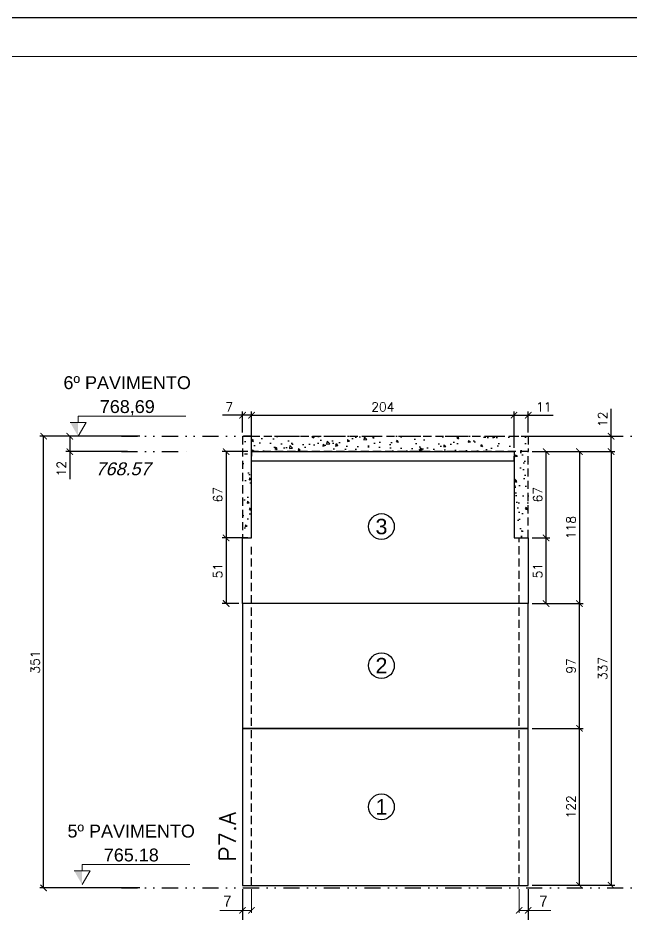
# Model space of a CAD drawing. Extents: x -23436 to 4767, y -4131 to 9755.
# Drawn here: x -18684 to -18207, y 4436 to 5132 of the extents above; entities that cross this region are included whole.
import ezdxf
from ezdxf.enums import TextEntityAlignment as Align

# ---------------------------------------------------------------- set-up
doc = ezdxf.new("R2010")
doc.units = 0
doc.header["$PDMODE"] = 2
doc.header["$PDSIZE"] = 10
doc.linetypes.add('DIVIDE2', pattern=[0.625, 0.25, -0.125, 0, -0.125, 0, -0.125])
doc.linetypes.add('HIDDEN', pattern=[9.525, 6.35, -3.175])
doc.layers.get('0').update_dxf_attribs({"lineweight": 13})
doc.layers.get('Defpoints').update_dxf_attribs({"lineweight": 13})
for name, color, linetype, lineweight in [('A-GENM', 7, 'Continuous', 18), ('FOLHA MB', 7, 'Continuous', 13), ('Sarr 2.2x7', 40, 'Continuous', 9), ('Texto Seção', 7, 'Continuous', 15)]:
    doc.layers.add(name, color=color, linetype=linetype, lineweight=lineweight)
for name, color, linetype in [('Concreto', 250, 'HIDDEN'), ('Cota', 4, 'Continuous'), ('MB Logo', 254, 'Continuous'), ('Nível', 160, 'Continuous'), ('Painéis', 30, 'Continuous'), ('Romaneio', 10, 'Continuous'), ('Sarrafo de Pressão', 42, 'HIDDEN'), ('Texto Nível', 251, 'Continuous')]:
    doc.layers.add(name, color=color, linetype=linetype)
doc.layers.add('Laje_Perimetro', color=7, linetype='Continuous', plot=False)
doc.styles.add('ARIAL', font='arial.ttf', dxfattribs={"oblique": 15, "height": 25})
doc.styles.add('REGUA-120', font='ROMANS.shx', dxfattribs={"height": 15})
doc.styles.add('ROMANS', font='romans.shx')
doc.styles.add('ROMAS860', font='ROMAS860.SHX')
doc.dimstyles.new('cotas', dxfattribs={"dimtxt": 8.5, "dimasz": 5, "dimexe": 2, "dimexo": 3, "dimgap": 3, "dimtad": 1, "dimdec": 1, "dimzin": 9, "dimdsep": 46, "dimtxsty": 'ROMAS860', "dimblk": 'ARCHTICK', "dimcen": 0, "dimclrd": 4, "dimclre": 4, "dimclrt": 1, "dimadec": 0, "dimazin": 2, "dimtfac": 1, "dimtdec": 1, "dimtix": 1, "dimtmove": 0, "dimatfit": 2, "dimldrblk": 'OBLIQUE', "dimfxl": 0, "dimtolj": 1, "dimtzin": 0, "dimlwd": 13, "dimlwe": 13, "dimarcsym": 0})
doc.dimstyles.new('PAINEL', dxfattribs={"dimtxt": 7, "dimasz": 5, "dimexe": 3, "dimexo": 3, "dimgap": 3, "dimtad": 1, "dimdec": 1, "dimzin": 12, "dimdsep": 46, "dimtxsty": 'ROMANS', "dimblk": 'ARCHTICK', "dimcen": 0, "dimclrd": 4, "dimclre": 4, "dimclrt": 1, "dimadec": 1, "dimazin": 3, "dimtfac": 1, "dimtdec": 1, "dimtmove": 0, "dimatfit": 3, "dimldrblk": 'OBLIQUE', "dimfxl": 0, "dimtolj": 1, "dimtzin": 12, "dimarcsym": 0})
pattern_1 = [(320, (1585, 0), (-1.593909, -18.218467), [1.905, -20.955]), (265, (1585, 0), (19.105685, 3.524342), [1.524, -16.764058]), (10.45144, (1584.867, -1.518), (17.511775, -14.694125), [1.619001, -17.809024]), (316.1842, (1590.08, 0), (-4.204233, -27.107904), [2.8575, -31.4325]), (6.63556, (1589.73, -2.26), (24.742612, -23.740413), [2.428502, -26.71356]), (261.18415, (1590.08, 0), (24.742612, -23.740413), [2.285997, -25.145973]), (291, (1588.81, -2.54), (-10.22652, -15.161439), [1.905, -20.955]), (236, (1588.81, -2.54), (18.418797, -6.180203), [1.524, -16.764]), (341.451445, (1587.958, -3.803), (8.192277, -21.341642), [1.619001, -17.808994]), (307.5, (1585, 0), (8.4555039, -0.3088603), [0, -16.5608, 0, -17.018, 0, -16.8275]), (277.5, (1585, 0), (10.0180575, -6.6819663), [0, -9.7028, 0, -16.1798, 0, -6.4135]), (237.5, (1585, 5.664), (-0.5728744, -13.5590595), [0, -6.35, 0, -19.812, 0, -26.289]), (227.5, (1585, 8.204), (2.542649, -14.812918), [0, -8.255, 0, -13.1572, 0, -18.669])]

# ---------------------------------------------------------------- blocks, each defined once
blk = doc.blocks.new('A$C169d8357')
at = {"layer": 'FOLHA MB', "color": 1}
for points in [[(0, 1199.94), (0, 149.94), (1485.02, 149.94), (1485.02, 1199.94)], [(70, 1169.94), (70, 179.94), (1455.02, 179.94), (1455.02, 1169.94)]]:
    blk.add_lwpolyline(points, close=True, dxfattribs=at)
blk = doc.blocks.new('_ArchTick')
at = {"color": 0, "linetype": 'ByBlock', "const_width": 0.15}
blk.add_lwpolyline([(-0.5, -0.5), (0.5, 0.5)], dxfattribs=at)
blk = doc.blocks.new('*D1691')
at = {"layer": 'Cota', "color": 4, "lineweight": -2, "transparency": 16777216}
for p, q in [((-18283.98, 4580.21), (-18244.2, 4580.21)), ((-18247.2, 4458.21), (-18247.2, 4580.21)), ((-18283.98, 4458.21), (-18244.2, 4458.21))]:
    blk.add_line(p, q, dxfattribs=at)
at = {"layer": 'Defpoints', "color": 0, "transparency": 16777216}
for p in [(-18286.98, 4580.21), (-18247.2, 4580.21), (-18286.98, 4458.21)]:
    blk.add_point(p, dxfattribs=at)
at = {"layer": 'Cota', "color": 4, "lineweight": -2, "transparency": 16777216, "xscale": 5, "yscale": 5, "zscale": 5}
for p, rotation in [((-18247.2, 4580.21), 90), ((-18247.2, 4458.21), 270)]:
    blk.add_blockref('_ArchTick', p, dxfattribs=dict(at, rotation=rotation))
at = {"layer": 'Cota', "color": 1, "transparency": 16777216, "insert": (-18253.7, 4519.21), "char_height": 7, "attachment_point": 5, "rotation": 90, "style": 'ROMANS'}
blk.add_mtext('\\A1;122', dxfattribs=at)
blk = doc.blocks.new('_OBLIQUE')
at = {"color": 0, "linetype": 'ByBlock', "lineweight": -2}
for p, q in [((0, 0), (-1, 0)), ((-0.5, -0.5), (0.5, 0.5))]:
    blk.add_line(p, q, dxfattribs=at)
blk = doc.blocks.new('*D1692')
at = {"layer": 'Cota', "color": 4, "lineweight": -2, "transparency": 16777216}
for p, q in [((-18283.98, 4677.21), (-18244.2, 4677.21)), ((-18247.2, 4580.21), (-18247.2, 4677.21)), ((-18283.98, 4580.21), (-18244.2, 4580.21))]:
    blk.add_line(p, q, dxfattribs=at)
at = {"layer": 'Defpoints', "color": 0, "transparency": 16777216}
for p in [(-18286.98, 4677.21), (-18247.2, 4677.21), (-18286.98, 4580.21)]:
    blk.add_point(p, dxfattribs=at)
at = {"layer": 'Cota', "color": 4, "lineweight": -2, "transparency": 16777216, "xscale": 5, "yscale": 5, "zscale": 5}
for p, rotation in [((-18247.2, 4677.21), 90), ((-18247.2, 4580.21), 270)]:
    blk.add_blockref('_ArchTick', p, dxfattribs=dict(at, rotation=rotation))
at = {"layer": 'Cota', "color": 1, "transparency": 16777216, "insert": (-18253.7, 4628.71), "char_height": 7, "attachment_point": 5, "rotation": 90, "style": 'ROMANS'}
blk.add_mtext('\\A1;97', dxfattribs=at)
blk = doc.blocks.new('*D1693')
at = {"layer": 'Cota', "color": 4, "lineweight": 13, "transparency": 16777216}
for p, q in [((-18508.98, 4455.21), (-18508.98, 4436.73)), ((-18501.98, 4455.21), (-18501.98, 4436.73)), ((-18508.98, 4438.73), (-18526.65, 4438.73)), ((-18501.98, 4438.73), (-18508.98, 4438.73))]:
    blk.add_line(p, q, dxfattribs=at)
at = {"layer": 'Defpoints', "color": 0, "transparency": 16777216}
for p in [(-18508.98, 4458.21), (-18501.98, 4458.21), (-18508.98, 4438.73)]:
    blk.add_point(p, dxfattribs=at)
at = {"layer": 'Cota', "color": 4, "lineweight": 13, "transparency": 16777216, "xscale": 5, "yscale": 5, "zscale": 5, "rotation": 180}
blk.add_blockref('_ArchTick', (-18508.98, 4438.73), dxfattribs=at)
at = {"layer": 'Cota', "color": 4, "lineweight": 13, "transparency": 16777216, "xscale": 5, "yscale": 5, "zscale": 5}
blk.add_blockref('_ArchTick', (-18501.98, 4438.73), dxfattribs=at)
at = {"layer": 'Cota', "color": 1, "transparency": 16777216, "insert": (-18520.82, 4445.98), "char_height": 8.5, "attachment_point": 5, "style": 'ROMAS860'}
blk.add_mtext('\\A1;7', dxfattribs=at)
blk = doc.blocks.new('*D1694')
at = {"layer": 'Cota', "color": 4, "lineweight": 13, "transparency": 16777216}
for p, q in [((-18293.98, 4455.21), (-18293.98, 4436.73)), ((-18286.98, 4455.21), (-18286.98, 4436.73)), ((-18293.98, 4438.73), (-18286.98, 4438.73)), ((-18286.98, 4438.73), (-18269.32, 4438.73))]:
    blk.add_line(p, q, dxfattribs=at)
at = {"layer": 'Defpoints', "color": 0, "transparency": 16777216}
for p in [(-18293.98, 4458.21), (-18286.98, 4458.21), (-18286.98, 4438.73)]:
    blk.add_point(p, dxfattribs=at)
at = {"layer": 'Cota', "color": 4, "lineweight": 13, "transparency": 16777216, "xscale": 5, "yscale": 5, "zscale": 5, "rotation": 180}
blk.add_blockref('_ArchTick', (-18293.98, 4438.73), dxfattribs=at)
at = {"layer": 'Cota', "color": 4, "lineweight": 13, "transparency": 16777216, "xscale": 5, "yscale": 5, "zscale": 5}
blk.add_blockref('_ArchTick', (-18286.98, 4438.73), dxfattribs=at)
at = {"layer": 'Cota', "color": 1, "transparency": 16777216, "insert": (-18275.15, 4445.98), "char_height": 8.5, "attachment_point": 5, "style": 'ROMAS860'}
blk.add_mtext('\\A1;7', dxfattribs=at)
blk = doc.blocks.new('*D1695')
at = {"layer": 'Cota', "color": 4, "lineweight": -2, "transparency": 16777216}
for p, q in [((-18508.98, 4455.21), (-18508.98, 4401.03)), ((-18286.98, 4455.21), (-18286.98, 4401.03)), ((-18508.98, 4404.03), (-18286.98, 4404.03))]:
    blk.add_line(p, q, dxfattribs=at)
at = {"layer": 'Defpoints', "color": 0, "transparency": 16777216}
for p in [(-18508.98, 4458.21), (-18286.98, 4458.21), (-18286.98, 4404.03)]:
    blk.add_point(p, dxfattribs=at)
at = {"layer": 'Cota', "color": 4, "lineweight": -2, "transparency": 16777216, "xscale": 5, "yscale": 5, "zscale": 5, "rotation": 180}
blk.add_blockref('_ArchTick', (-18508.98, 4404.03), dxfattribs=at)
at = {"layer": 'Cota', "color": 4, "lineweight": -2, "transparency": 16777216, "xscale": 5, "yscale": 5, "zscale": 5}
blk.add_blockref('_ArchTick', (-18286.98, 4404.03), dxfattribs=at)
at = {"layer": 'Cota', "color": 1, "transparency": 16777216, "insert": (-18397.98, 4410.53), "char_height": 7, "attachment_point": 5, "style": 'ROMANS'}
blk.add_mtext('\\A1;222', dxfattribs=at)
blk = doc.blocks.new('*D1696')
at = {"layer": 'Cota', "color": 4, "lineweight": -2, "transparency": 16777216}
for p, q in [((-18283.98, 4795.21), (-18219.64, 4795.21)), ((-18222.64, 4795.21), (-18222.64, 4458.21)), ((-18283.98, 4458.21), (-18219.64, 4458.21))]:
    blk.add_line(p, q, dxfattribs=at)
at = {"layer": 'Defpoints', "color": 0, "transparency": 16777216}
for p in [(-18286.98, 4795.21), (-18286.98, 4458.21), (-18222.64, 4458.21)]:
    blk.add_point(p, dxfattribs=at)
at = {"layer": 'Cota', "color": 4, "lineweight": -2, "transparency": 16777216, "xscale": 5, "yscale": 5, "zscale": 5}
for p, rotation in [((-18222.64, 4795.21), 90), ((-18222.64, 4458.21), 270)]:
    blk.add_blockref('_ArchTick', p, dxfattribs=dict(at, rotation=rotation))
at = {"layer": 'Cota', "color": 1, "transparency": 16777216, "insert": (-18229.14, 4626.71), "char_height": 7, "attachment_point": 5, "rotation": 90, "style": 'ROMANS'}
blk.add_mtext('\\A1;337', dxfattribs=at)
blk = doc.blocks.new('*D1791')
at = {"layer": 'A-GENM', "color": 4, "lineweight": -2, "transparency": 16777216}
for p, q in [((-18283.98, 4728.21), (-18270.09, 4728.21)), ((-18273.09, 4677.21), (-18273.09, 4728.21)), ((-18283.98, 4677.21), (-18270.09, 4677.21))]:
    blk.add_line(p, q, dxfattribs=at)
at = {"layer": 'Defpoints', "color": 0, "transparency": 16777216}
for p in [(-18286.98, 4728.21), (-18273.09, 4728.21), (-18286.98, 4677.21)]:
    blk.add_point(p, dxfattribs=at)
at = {"layer": 'A-GENM', "color": 4, "lineweight": -2, "transparency": 16777216, "xscale": 5, "yscale": 5, "zscale": 5}
for p, rotation in [((-18273.09, 4728.21), 90), ((-18273.09, 4677.21), 270)]:
    blk.add_blockref('_ArchTick', p, dxfattribs=dict(at, rotation=rotation))
at = {"layer": 'A-GENM', "color": 1, "transparency": 16777216, "insert": (-18279.59, 4702.71), "char_height": 7, "attachment_point": 5, "rotation": 90, "style": 'ROMANS'}
blk.add_mtext('\\A1;51', dxfattribs=at)
blk = doc.blocks.new('*D1792')
at = {"layer": 'A-GENM', "color": 4, "lineweight": -2, "transparency": 16777216}
for p, q in [((-18222.64, 4807.21), (-18222.64, 4828.54)), ((-18283.98, 4807.21), (-18219.64, 4807.21)), ((-18222.64, 4795.21), (-18222.64, 4807.21)), ((-18283.98, 4795.21), (-18219.64, 4795.21))]:
    blk.add_line(p, q, dxfattribs=at)
at = {"layer": 'Defpoints', "color": 0, "transparency": 16777216}
for p in [(-18286.98, 4807.21), (-18222.64, 4807.21), (-18286.98, 4795.21)]:
    blk.add_point(p, dxfattribs=at)
at = {"layer": 'A-GENM', "color": 4, "lineweight": -2, "transparency": 16777216, "xscale": 5, "yscale": 5, "zscale": 5}
for p, rotation in [((-18222.64, 4807.21), 90), ((-18222.64, 4795.21), 270)]:
    blk.add_blockref('_ArchTick', p, dxfattribs=dict(at, rotation=rotation))
at = {"layer": 'A-GENM', "color": 1, "transparency": 16777216, "insert": (-18229.14, 4820.37), "char_height": 7, "attachment_point": 5, "rotation": 90, "style": 'ROMANS'}
blk.add_mtext('\\A1;12', dxfattribs=at)
blk = doc.blocks.new('*D1793')
at = {"layer": 'Cota', "color": 4, "lineweight": -2, "transparency": 16777216}
for p, q in [((-18588.81, 4807.21), (-18666.61, 4807.21)), ((-18663.61, 4456.21), (-18663.61, 4807.21)), ((-18588.81, 4456.21), (-18666.61, 4456.21))]:
    blk.add_line(p, q, dxfattribs=at)
at = {"layer": 'Defpoints', "color": 0, "transparency": 16777216}
for p in [(-18663.61, 4807.21), (-18585.81, 4807.21), (-18585.81, 4456.21)]:
    blk.add_point(p, dxfattribs=at)
at = {"layer": 'Cota', "color": 4, "lineweight": -2, "transparency": 16777216, "xscale": 5, "yscale": 5, "zscale": 5}
for p, rotation in [((-18663.61, 4807.21), 90), ((-18663.61, 4456.21), 270)]:
    blk.add_blockref('_ArchTick', p, dxfattribs=dict(at, rotation=rotation))
at = {"layer": 'Cota', "color": 1, "transparency": 16777216, "insert": (-18670.11, 4631.71), "char_height": 7, "attachment_point": 5, "rotation": 90, "style": 'ROMANS'}
blk.add_mtext('\\A1;351', dxfattribs=at)
blk = doc.blocks.new('*D1794')
at = {"layer": 'Cota', "color": 4, "lineweight": -2, "transparency": 16777216}
for p, q in [((-18598.27, 4807.21), (-18646.23, 4807.21)), ((-18643.23, 4807.21), (-18643.23, 4795.21)), ((-18598.27, 4795.21), (-18646.23, 4795.21)), ((-18643.23, 4795.21), (-18643.23, 4773.87))]:
    blk.add_line(p, q, dxfattribs=at)
at = {"layer": 'Defpoints', "color": 0, "transparency": 16777216}
for p in [(-18595.27, 4807.21), (-18643.23, 4795.21), (-18595.27, 4795.21)]:
    blk.add_point(p, dxfattribs=at)
at = {"layer": 'Cota', "color": 4, "lineweight": -2, "transparency": 16777216, "xscale": 5, "yscale": 5, "zscale": 5}
for p, rotation in [((-18643.23, 4807.21), 90), ((-18643.23, 4795.21), 270)]:
    blk.add_blockref('_ArchTick', p, dxfattribs=dict(at, rotation=rotation))
at = {"layer": 'Cota', "color": 1, "transparency": 16777216, "insert": (-18649.73, 4782.04), "char_height": 7, "attachment_point": 5, "rotation": 90, "style": 'ROMANS'}
blk.add_mtext('\\A1;12', dxfattribs=at)
blk = doc.blocks.new('*D1082')
at = {"layer": 'Cota', "color": 4, "lineweight": -2, "transparency": 16777216}
for p, q in [((-18283.98, 4795.21), (-18270.09, 4795.21)), ((-18273.09, 4728.21), (-18273.09, 4795.21)), ((-18283.98, 4728.21), (-18270.09, 4728.21))]:
    blk.add_line(p, q, dxfattribs=at)
at = {"layer": 'Defpoints', "color": 0, "transparency": 16777216}
for p in [(-18286.98, 4795.21), (-18273.09, 4795.21), (-18286.98, 4728.21)]:
    blk.add_point(p, dxfattribs=at)
at = {"layer": 'Cota', "color": 4, "lineweight": -2, "transparency": 16777216, "xscale": 5, "yscale": 5, "zscale": 5}
for p, rotation in [((-18273.09, 4795.21), 90), ((-18273.09, 4728.21), 270)]:
    blk.add_blockref('_ArchTick', p, dxfattribs=dict(at, rotation=rotation))
at = {"layer": 'Cota', "color": 1, "transparency": 16777216, "insert": (-18279.59, 4761.71), "char_height": 7, "attachment_point": 5, "rotation": 90, "style": 'ROMANS'}
blk.add_mtext('\\A1;67', dxfattribs=at)
blk = doc.blocks.new('*D1083')
at = {"layer": 'Cota', "color": 4, "lineweight": -2, "transparency": 16777216}
for p, q in [((-18283.98, 4795.21), (-18244.2, 4795.21)), ((-18247.2, 4795.21), (-18247.2, 4677.21)), ((-18283.98, 4677.21), (-18244.2, 4677.21))]:
    blk.add_line(p, q, dxfattribs=at)
at = {"layer": 'Defpoints', "color": 0, "transparency": 16777216}
for p in [(-18286.98, 4795.21), (-18286.98, 4677.21), (-18247.2, 4677.21)]:
    blk.add_point(p, dxfattribs=at)
at = {"layer": 'Cota', "color": 4, "lineweight": -2, "transparency": 16777216, "xscale": 5, "yscale": 5, "zscale": 5}
for p, rotation in [((-18247.2, 4795.21), 90), ((-18247.2, 4677.21), 270)]:
    blk.add_blockref('_ArchTick', p, dxfattribs=dict(at, rotation=rotation))
at = {"layer": 'Cota', "color": 1, "transparency": 16777216, "insert": (-18253.7, 4736.21), "char_height": 7, "attachment_point": 5, "rotation": 90, "style": 'ROMANS'}
blk.add_mtext('\\A1;118', dxfattribs=at)
blk = doc.blocks.new('*D1084')
at = {"layer": 'Cota', "color": 4, "lineweight": -2, "transparency": 16777216}
for p, q in [((-18508.98, 4810.21), (-18508.98, 4826.47)), ((-18501.98, 4798.21), (-18501.98, 4826.47)), ((-18508.98, 4823.47), (-18524.65, 4823.47)), ((-18501.98, 4823.47), (-18508.98, 4823.47))]:
    blk.add_line(p, q, dxfattribs=at)
at = {"layer": 'Defpoints', "color": 0, "transparency": 16777216}
for p in [(-18508.98, 4823.47), (-18508.98, 4807.21), (-18501.98, 4795.21)]:
    blk.add_point(p, dxfattribs=at)
at = {"layer": 'Cota', "color": 4, "lineweight": -2, "transparency": 16777216, "xscale": 5, "yscale": 5, "zscale": 5, "rotation": 180}
blk.add_blockref('_ArchTick', (-18508.98, 4823.47), dxfattribs=at)
at = {"layer": 'Cota', "color": 4, "lineweight": -2, "transparency": 16777216, "xscale": 5, "yscale": 5, "zscale": 5}
blk.add_blockref('_ArchTick', (-18501.98, 4823.47), dxfattribs=at)
at = {"layer": 'Cota', "color": 1, "transparency": 16777216, "insert": (-18519.32, 4829.97), "char_height": 7, "attachment_point": 5, "style": 'ROMANS'}
blk.add_mtext('\\A1;7', dxfattribs=at)
blk = doc.blocks.new('*D1085')
at = {"layer": 'Cota', "color": 4, "lineweight": -2, "transparency": 16777216}
for p, q in [((-18504.98, 4795.21), (-18524.72, 4795.21)), ((-18521.72, 4795.21), (-18521.72, 4728.21)), ((-18504.98, 4728.21), (-18524.72, 4728.21))]:
    blk.add_line(p, q, dxfattribs=at)
at = {"layer": 'Defpoints', "color": 0, "transparency": 16777216}
for p in [(-18501.98, 4795.21), (-18521.72, 4728.21), (-18501.98, 4728.21)]:
    blk.add_point(p, dxfattribs=at)
at = {"layer": 'Cota', "color": 4, "lineweight": -2, "transparency": 16777216, "xscale": 5, "yscale": 5, "zscale": 5}
for p, rotation in [((-18521.72, 4795.21), 90), ((-18521.72, 4728.21), 270)]:
    blk.add_blockref('_ArchTick', p, dxfattribs=dict(at, rotation=rotation))
at = {"layer": 'Cota', "color": 1, "transparency": 16777216, "insert": (-18528.22, 4761.71), "char_height": 7, "attachment_point": 5, "rotation": 90, "style": 'ROMANS'}
blk.add_mtext('\\A1;67', dxfattribs=at)
blk = doc.blocks.new('*D1086')
at = {"layer": 'Cota', "color": 4, "lineweight": -2, "transparency": 16777216}
for p, q in [((-18511.98, 4728.21), (-18524.72, 4728.21)), ((-18521.72, 4728.21), (-18521.72, 4677.21)), ((-18511.98, 4677.21), (-18524.72, 4677.21))]:
    blk.add_line(p, q, dxfattribs=at)
at = {"layer": 'Defpoints', "color": 0, "transparency": 16777216}
for p in [(-18508.98, 4728.21), (-18521.72, 4677.21), (-18508.98, 4677.21)]:
    blk.add_point(p, dxfattribs=at)
at = {"layer": 'Cota', "color": 4, "lineweight": -2, "transparency": 16777216, "xscale": 5, "yscale": 5, "zscale": 5}
for p, rotation in [((-18521.72, 4728.21), 90), ((-18521.72, 4677.21), 270)]:
    blk.add_blockref('_ArchTick', p, dxfattribs=dict(at, rotation=rotation))
at = {"layer": 'Cota', "color": 1, "transparency": 16777216, "insert": (-18528.22, 4702.71), "char_height": 7, "attachment_point": 5, "rotation": 90, "style": 'ROMANS'}
blk.add_mtext('\\A1;51', dxfattribs=at)
blk = doc.blocks.new('*D1087')
at = {"layer": 'Cota', "color": 4, "lineweight": -2, "transparency": 16777216}
for p, q in [((-18297.98, 4798.21), (-18297.98, 4826.53)), ((-18286.98, 4810.21), (-18286.98, 4826.53)), ((-18297.98, 4823.53), (-18286.98, 4823.53)), ((-18286.98, 4823.53), (-18267.65, 4823.53))]:
    blk.add_line(p, q, dxfattribs=at)
at = {"layer": 'Defpoints', "color": 0, "transparency": 16777216}
for p in [(-18286.98, 4823.53), (-18286.98, 4807.21), (-18297.98, 4795.21)]:
    blk.add_point(p, dxfattribs=at)
at = {"layer": 'Cota', "color": 4, "lineweight": -2, "transparency": 16777216, "xscale": 5, "yscale": 5, "zscale": 5, "rotation": 180}
blk.add_blockref('_ArchTick', (-18297.98, 4823.53), dxfattribs=at)
at = {"layer": 'Cota', "color": 4, "lineweight": -2, "transparency": 16777216, "xscale": 5, "yscale": 5, "zscale": 5}
blk.add_blockref('_ArchTick', (-18286.98, 4823.53), dxfattribs=at)
at = {"layer": 'Cota', "color": 1, "transparency": 16777216, "insert": (-18274.82, 4830.03), "char_height": 7, "attachment_point": 5, "style": 'ROMANS'}
blk.add_mtext('\\A1;11', dxfattribs=at)
blk = doc.blocks.new('*D1088')
at = {"layer": 'Cota', "color": 4, "lineweight": -2, "transparency": 16777216}
for p, q in [((-18501.98, 4810.21), (-18501.98, 4826.53)), ((-18297.98, 4810.21), (-18297.98, 4826.53)), ((-18501.98, 4823.53), (-18297.98, 4823.53))]:
    blk.add_line(p, q, dxfattribs=at)
at = {"layer": 'Defpoints', "color": 0, "transparency": 16777216}
for p in [(-18297.98, 4823.53), (-18501.98, 4807.21), (-18297.98, 4807.21)]:
    blk.add_point(p, dxfattribs=at)
at = {"layer": 'Cota', "color": 4, "lineweight": -2, "transparency": 16777216, "xscale": 5, "yscale": 5, "zscale": 5, "rotation": 180}
blk.add_blockref('_ArchTick', (-18501.98, 4823.53), dxfattribs=at)
at = {"layer": 'Cota', "color": 4, "lineweight": -2, "transparency": 16777216, "xscale": 5, "yscale": 5, "zscale": 5}
blk.add_blockref('_ArchTick', (-18297.98, 4823.53), dxfattribs=at)
at = {"layer": 'Cota', "color": 1, "transparency": 16777216, "insert": (-18399.98, 4830.03), "char_height": 7, "attachment_point": 5, "style": 'ROMANS'}
blk.add_mtext('\\A1;204', dxfattribs=at)

msp = doc.modelspace()

# ---------------------------------------------------------------- hatches: boundary and pattern name
at = {"layer": 'Concreto'}
h = msp.add_hatch(dxfattribs=at)
h.set_pattern_fill('AR-CONC', color=256, scale=0.1, angle=-90)
h.set_pattern_definition([(320, (-3174.091, 11546.015), (-1.593909, -18.218467), [1.905, -20.955]), (265, (-3174.091, 11546.015), (19.105685, 3.524342), [1.524, -16.764058]), (10.45144, (-3174.224, 11544.496), (17.511775, -14.694125), [1.619, -17.809024]), (316.1842, (-3169.011, 11546.015), (-4.204233, -27.107904), [2.8575, -31.4325]), (6.63556, (-3169.362, 11543.756), (24.742612, -23.740413), [2.428502, -26.71356]), (261.18415, (-3169.01, 11546.015), (24.742612, -23.740413), [2.285997, -25.145973]), (291, (-3170.281, 11543.475), (-10.22652, -15.161439), [1.905, -20.955]), (236, (-3170.281, 11543.475), (18.418797, -6.180203), [1.524, -16.764]), (341.45145, (-3171.133, 11542.211), (8.192277, -21.341642), [1.619, -17.808994]), (307.5, (-3174.091, 11546.0145), (8.455504, -0.3088603), [0, -16.5608, 0, -17.018, 0, -16.8275]), (277.5, (-3174.091, 11546.0145), (10.0180575, -6.6819663), [0, -9.7028, 0, -16.1798, 0, -6.4135]), (237.5, (-3174.091, 11551.679), (-0.5728744, -13.5590595), [0, -6.35, 0, -19.812, 0, -26.289]), (227.5, (-3174.091, 11554.219), (2.542649, -14.812918), [0, -8.255, 0, -13.1572, 0, -18.669])])
h.paths.add_polyline_path([(-18508.982, 4728.207), (-18501.982, 4728.207), (-18501.982, 4807.207), (-18508.982, 4807.207)])
h = msp.add_hatch(dxfattribs=at)
h.set_pattern_fill('AR-CONC', color=256, scale=0.1, angle=-90)
h.set_pattern_definition(pattern_1)
h.paths.add_polyline_path([(-18286.982, 4795.207), (-18501.982, 4795.207), (-18501.982, 4807.207), (-18286.982, 4807.207)])
h = msp.add_hatch(dxfattribs=at)
h.set_pattern_fill('AR-CONC', color=256, scale=0.1, angle=-90)
h.set_pattern_definition(pattern_1)
h.paths.add_polyline_path([(-18297.982, 4728.207), (-18286.982, 4728.207), (-18286.982, 4795.207), (-18297.982, 4795.207)])
at = {"layer": 'Sarr 2.2x7'}
h = msp.add_hatch(color=0, dxfattribs=at)
h.dxf.hatch_style = 1
h.paths.add_polyline_path([(-18636.757, 4817.891), (-18642.925, 4817.891), (-18636.757, 4807.207)])
h = msp.add_hatch(color=0, dxfattribs=at)
h.dxf.hatch_style = 1
h.paths.add_polyline_path([(-18633.643, 4469.43), (-18639.812, 4469.43), (-18633.643, 4458.746)])

# ---------------------------------------------------------------- linework, layer by layer
at = {"color": 0}
for p, q in [((-18642.925, 4817.891), (-18630.588, 4817.891)), ((-18636.757, 4807.207), (-18630.588, 4817.891)), ((-18639.812, 4469.43), (-18627.475, 4469.43)), ((-18633.643, 4458.746), (-18627.475, 4469.43))]:
    msp.add_line(p, q, dxfattribs=at)
for points in [[(-18636.757, 4817.891), (-18636.757, 4822.901), (-18553.019, 4822.901)], [(-18633.643, 4469.43), (-18633.643, 4474.44), (-18549.906, 4474.44)]]:
    msp.add_lwpolyline(points, dxfattribs=at)
at = {"layer": 'Concreto'}
for points in [[(-18508.982, 4728.207), (-18501.982, 4728.207), (-18501.982, 4807.207), (-18508.982, 4807.207)], [(-18286.982, 4795.207), (-18501.982, 4795.207), (-18501.982, 4807.207), (-18286.982, 4807.207)], [(-18297.982, 4728.207), (-18286.982, 4728.207), (-18286.982, 4795.207), (-18297.982, 4795.207)]]:
    msp.add_lwpolyline(points, close=True, dxfattribs=at)
at = {"layer": 'Laje_Perimetro'}
msp.add_lwpolyline([(-17606.377, 5132.259), (-19091.397, 5132.259), (-19091.397, 4082.259), (-17606.377, 4082.259)], close=True, dxfattribs=at)
at = {"layer": 'Nível', "linetype": 'DIVIDE2', "ltscale": 50}
for p, q in [((-18603.044, 4807.207), (-17655.117, 4807.207)), ((-18603.044, 4795.207), (-18549.335, 4795.207)), ((-18603.044, 4456.207), (-17655.117, 4456.207))]:
    msp.add_line(p, q, dxfattribs=at)
at = {"layer": 'Painéis', "color": 32, "true_color": 0xcd6928}
for points in [[(-18508.982, 4677.207), (-18508.982, 4728.207), (-18501.982, 4728.207), (-18501.982, 4795.207), (-18297.982, 4795.207), (-18297.982, 4728.207), (-18286.982, 4728.207), (-18286.982, 4677.207)], [(-18508.982, 4580.207), (-18286.982, 4580.207), (-18286.982, 4677.207), (-18508.982, 4677.207)], [(-18508.982, 4458.207), (-18286.982, 4458.207), (-18286.982, 4580.207), (-18508.982, 4580.207)]]:
    msp.add_lwpolyline(points, close=True, dxfattribs=at)
at = {"layer": 'Romaneio'}
for centre in [(-18401.047, 4737.027), (-18401.047, 4628.934), (-18401.047, 4519.207)]:
    msp.add_circle(centre, 10, dxfattribs=at)
at = {"layer": 'Sarrafo de Pressão'}
for p, q in [((-18293.982, 4458.207), (-18293.982, 4728.207)), ((-18501.982, 4458.207), (-18501.982, 4721.207))]:
    msp.add_line(p, q, dxfattribs=at)
at = {"layer": 'Texto Nível', "color": 50}
for p, q in [((-18501.982, 4795.207), (-18501.982, 4791.707)), ((-18501.982, 4795.207), (-18297.982, 4795.207)), ((-18501.982, 4788.207), (-18501.982, 4791.707)), ((-18297.982, 4795.207), (-18297.982, 4791.707)), ((-18297.982, 4788.207), (-18297.982, 4791.707)), ((-18501.982, 4788.207), (-18297.982, 4788.207))]:
    msp.add_line(p, q, dxfattribs=at)

# ---------------------------------------------------------------- block references
at = {"layer": 'MB Logo'}
msp.add_blockref('A$C169d8357', (-19091.397, 3932.321), dxfattribs=at)

# ---------------------------------------------------------------- texts
at = {"layer": 'Romaneio', "color": 0, "style": 'ARIAL'}
for s, p in [('3', (-18401.047, 4737.027)), ('2', (-18401.047, 4628.934)), ('1', (-18401.047, 4519.207))]:
    msp.add_text(s, height=12, dxfattribs=at).set_placement(p, align=Align.MIDDLE_CENTER)
at = {"layer": 'Texto Nível', "style": 'ARIAL'}
for s, p in [('6º PAVIMENTO', (-18549.132, 4843.83)), ('768,69', (-18577.194, 4825.238)), ('5º PAVIMENTO', (-18546.019, 4495.368)), ('765.18', (-18574.081, 4476.777))]:
    msp.add_text(s, height=10, dxfattribs=at).set_placement(p, align=Align.RIGHT)
at = {"layer": 'Texto Nível', "insert": (-18623.305, 4786.856), "char_height": 10, "width": 56.46591, "attachment_point": 1, "line_spacing_factor": 1.049215, "style": 'ARIAL'}
msp.add_mtext('768.57', dxfattribs=at)
at = {"layer": 'Texto Seção', "insert": (-18514.261, 4476.675), "char_height": 13, "width": 285.32988, "attachment_point": 7, "rotation": 90, "style": 'REGUA-120'}
msp.add_mtext('P7.A', dxfattribs=at)

# ---------------------------------------------------------------- dimensions: what is measured, and where the dimension line sits
at = {"layer": 'A-GENM', "color": 6}
for base, p1, p2, picture, middle in [((-18222.644, 4807.207), (-18286.982, 4795.207), (-18286.982, 4807.207), '*D1792', (-18229.144, 4820.374)), ((-18273.091, 4728.207), (-18286.982, 4677.207), (-18286.982, 4728.207), '*D1791', (-18279.591, 4702.707))]:
    dim = msp.add_linear_dim(base=base, p1=p1, p2=p2, angle=90, dimstyle='PAINEL', override={"dimarcsym": 2}, dxfattribs=at)
    dim.commit()
    dim.dimension.update_dxf_attribs({"geometry": picture, "text_midpoint": middle})
at = {"layer": 'Cota', "color": 2}
for base, p1, p2, picture, middle in [((-18508.982, 4823.465), (-18501.982, 4795.207), (-18508.982, 4807.207), '*D1084', (-18519.315, 4829.965)), ((-18297.982, 4823.529), (-18501.982, 4807.207), (-18297.982, 4807.207), '*D1088', (-18399.982, 4830.029)), ((-18286.982, 4823.529), (-18297.982, 4795.207), (-18286.982, 4807.207), '*D1087', (-18274.815, 4830.029))]:
    dim = msp.add_linear_dim(base=base, p1=p1, p2=p2, dimstyle='PAINEL', override={"dimarcsym": 2}, dxfattribs=at)
    dim.commit()
    dim.dimension.update_dxf_attribs({"geometry": picture, "text_midpoint": middle})
at = {"layer": 'Cota'}
for base, p1, p2, picture, middle in [((-18663.607, 4807.207), (-18585.814, 4456.207), (-18585.814, 4807.207), '*D1793', (-18670.107, 4631.707)), ((-18643.23, 4795.207), (-18595.271, 4807.207), (-18595.271, 4795.207), '*D1794', (-18649.73, 4782.041)), ((-18222.644, 4458.207), (-18286.982, 4795.207), (-18286.982, 4458.207), '*D1696', (-18229.144, 4626.707))]:
    dim = msp.add_linear_dim(base=base, p1=p1, p2=p2, angle=90, dimstyle='PAINEL', override={"dimarcsym": 2}, dxfattribs=at)
    dim.commit()
    dim.dimension.update_dxf_attribs({"geometry": picture, "text_midpoint": middle})
at = {"layer": 'Cota', "color": 2}
for base, p1, p2, picture, middle in [((-18521.724, 4728.207), (-18501.982, 4795.207), (-18501.982, 4728.207), '*D1085', (-18528.224, 4761.707)), ((-18273.091, 4795.207), (-18286.982, 4728.207), (-18286.982, 4795.207), '*D1082', (-18279.591, 4761.707)), ((-18247.2, 4677.207), (-18286.982, 4795.207), (-18286.982, 4677.207), '*D1083', (-18253.7, 4736.207)), ((-18521.724, 4677.207), (-18508.982, 4728.207), (-18508.982, 4677.207), '*D1086', (-18528.224, 4702.707)), ((-18247.2, 4677.207), (-18286.982, 4580.207), (-18286.982, 4677.207), '*D1692', (-18253.7, 4628.707)), ((-18247.2, 4580.207), (-18286.982, 4458.207), (-18286.982, 4580.207), '*D1691', (-18253.7, 4519.207))]:
    dim = msp.add_linear_dim(base=base, p1=p1, p2=p2, angle=90, dimstyle='PAINEL', override={"dimarcsym": 2}, dxfattribs=at)
    dim.commit()
    dim.dimension.update_dxf_attribs({"geometry": picture, "text_midpoint": middle})
at = {"layer": 'Cota'}
dim = msp.add_linear_dim(base=(-18508.982, 4438.73), p1=(-18501.982, 4458.207), p2=(-18508.982, 4458.207), dimstyle='cotas', dxfattribs=at)
dim.commit()
dim.dimension.update_dxf_attribs({"geometry": '*D1693', "text_midpoint": (-18520.815, 4438.73), "dimtype": 160})
dim = msp.add_linear_dim(base=(-18286.982, 4404.032), p1=(-18508.982, 4458.207), p2=(-18286.982, 4458.207), dimstyle='PAINEL', override={"dimarcsym": 2}, dxfattribs=at)
dim.commit()
dim.dimension.update_dxf_attribs({"geometry": '*D1695', "text_midpoint": (-18397.982, 4410.532)})
dim = msp.add_linear_dim(base=(-18286.982, 4438.73), p1=(-18293.982, 4458.207), p2=(-18286.982, 4458.207), angle=180, dimstyle='cotas', dxfattribs=at)
dim.commit()
dim.dimension.update_dxf_attribs({"geometry": '*D1694', "text_midpoint": (-18275.149, 4438.73), "dimtype": 160})

doc.saveas('drawing.dxf')
